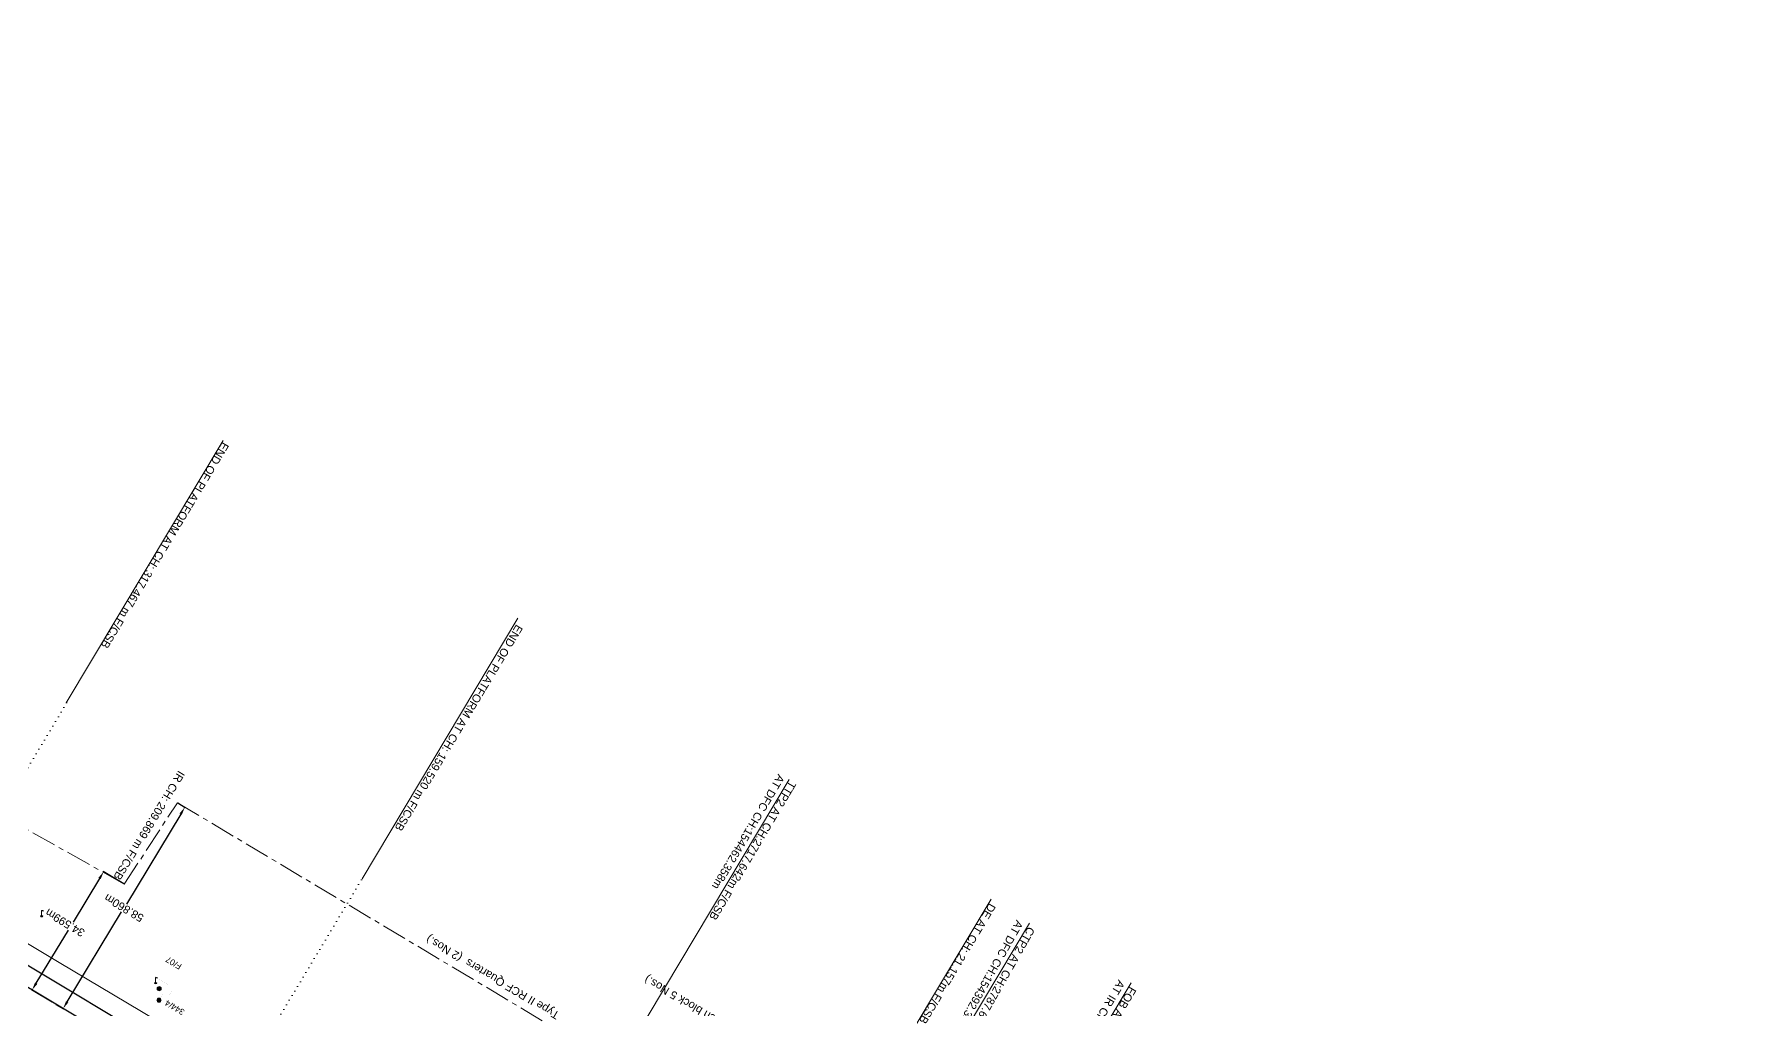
# Model space of a CAD drawing. Header units: metres. Extents: x 597821 to 610090, y 3402206 to 3407451.
# Drawn here: x 607733 to 608161.8, y 3403631.7 to 3403875.6 of the extents above; entities that cross this region are included whole.
import ezdxf

# ---------------------------------------------------------------- set-up
doc = ezdxf.new("R2010")
doc.units = ezdxf.units.M
doc.header["$MEASUREMENT"] = 0
doc.linetypes.add('CENTER', pattern=[2, 1.25, -0.25, 0.25, -0.25])
doc.linetypes.add('DOT', pattern=[0.25, 0, -0.25])
doc.layers.get('Defpoints').update_dxf_attribs({"color": 5})
for name, color, linetype, lineweight in [("CHAWAPAIL STN. SRJ's", 7, 'Continuous', 0), ('DFCC BOUNDARY', 6, 'CENTER', 0), ('Existing IR Track', 143, 'Continuous', 0), ('Lamp_Post', 8, 'Continuous', 0), ("NEW CHAWAPAIL STN. SRJ's", 10, 'Continuous', 0), ('OHE MAST', 7, 'Continuous', 0), ('proposed structure', 1, 'Continuous', 0), ('Proposed TPTC Chainages', 10, 'Continuous', 0), ('Text1', 7, 'Continuous', 0)]:
    doc.layers.add(name, color=color, linetype=linetype, lineweight=lineweight)
doc.layers.add('Existing Railway Boundary', color=7, linetype='CENTER')
doc.styles.add('ARIAL', font='arial.ttf')
doc.styles.get("Standard").update_dxf_attribs({"font": 'arial.ttf'})
doc.styles.add('Style-Arial', font='arial.ttf')
doc.dimstyles.get("Standard").update_dxf_attribs({"dimtxt": 0.18, "dimasz": 0.18, "dimexe": 0.18, "dimexo": 0.0625, "dimgap": 0.09, "dimtad": 0, "dimtih": 1, "dimtoh": 1, "dimdec": 4, "dimzin": 0, "dimdsep": 46, "dimtxsty": 'Standard', "dimcen": 0.09, "dimadec": 0, "dimazin": 0, "dimtfac": 1, "dimtdec": 4, "dimtofl": 0, "dimtmove": 0, "dimatfit": 3, "dimfxl": 1, "dimtolj": 1, "dimtzin": 0, "dimarcsym": 0})

# ---------------------------------------------------------------- blocks, each defined once
blk = doc.blocks.new('LP')
for points in [[(0, 0), (0, 1.5)], [(0.25, 1.35), (0.44, 1.35)]]:
    blk.add_lwpolyline(points)
for centre, radius, start, end in [((0.07, 0.99), 0.519, 57.6425, 97.3165), ((0.34, 1.33), 0.094, 11.7012, 168.0476)]:
    blk.add_arc(centre, radius, start, end)
at = {"extrusion": (0, 0, -1)}
blk.add_ellipse((0, 0.01), major_axis=(0.308, 0), ratio=0.400495, dxfattribs=at)
blk.add_ellipse((0.35, 1.36), major_axis=(0.0017, 0.0438), ratio=0.461056, start_param=1.74022, end_param=4.575836)
blk = doc.blocks.new('OHE MAST')
h = blk.add_hatch(color=7)
h.dxf.hatch_style = 1
edge = h.paths.add_edge_path()
edge.add_arc((0, 0), 0.514, 0, 360)
at = {"const_width": 0.01}
for points in [[(1.5, 3.5), (1.5, 2), (-1.5, 2), (-1.5, 3.5)], [(0, 2), (0, 0)]]:
    blk.add_lwpolyline(points, dxfattribs=at)
blk.add_circle((0, 0), 0.514)
blk = doc.blocks.new('*D88')
at = {"layer": 'Defpoints', "color": 0, "transparency": 16777216}
for p in [(607768.77, 3403683.46), (607738.33, 3403633.08), (607740.21, 3403631.95)]:
    blk.add_point(p, dxfattribs=at)
at = {"layer": 'Text1', "color": 0, "lineweight": -2, "transparency": 16777216}
for p, q in [((607768.88, 3403683.39), (607770.76, 3403682.26)), ((607769.62, 3403680.61), (607756.03, 3403658.11)), ((607741.24, 3403633.66), (607754.84, 3403656.15)), ((607738.44, 3403633.02), (607740.32, 3403631.88))]:
    blk.add_line(p, q, dxfattribs=at)
at = {"layer": 'Text1', "color": 0, "transparency": 16777216}
for points in [[(607769.33, 3403680.78), (607769.9, 3403680.44), (607770.65, 3403682.32)], [(607740.96, 3403633.83), (607741.53, 3403633.49), (607740.21, 3403631.95)]]:
    blk.add_solid(points, dxfattribs=at)
at = {"layer": 'Text1', "color": 0, "lineweight": 0, "transparency": 16777216, "insert": (607755.43, 3403657.13), "char_height": 2, "attachment_point": 5, "rotation": 149, "style": 'Style-Arial'}
blk.add_mtext('\\A1;58.860m', dxfattribs=at)
blk = doc.blocks.new('TerminatorOpen_0.5')
at = {"color": 0, "linetype": 'ByBlock', "lineweight": -2}
for q in [(-1, 0.25), (-1, 0), (-1, -0.25)]:
    blk.add_line((0, 0), q, dxfattribs=at)
blk = doc.blocks.new('*D89')
at = {"layer": 'Defpoints', "color": 0, "transparency": 16777216}
for p in [(607755.52, 3403663.08), (607732.46, 3403636.59), (607737.63, 3403633.47)]:
    blk.add_point(p, dxfattribs=at)
at = {"layer": 'Text1', "color": 0, "lineweight": -2, "transparency": 16777216}
for p, q in [((607755.41, 3403663.14), (607750.24, 3403666.27)), ((607749.32, 3403664.49), (607742.71, 3403653.57)), ((607733.49, 3403638.3), (607741.53, 3403651.6)), ((607737.52, 3403633.53), (607732.35, 3403636.66))]:
    blk.add_line(p, q, dxfattribs=at)
at = {"layer": 'Text1', "color": 0, "transparency": 16777216}
for points in [[(607749.03, 3403664.66), (607749.6, 3403664.32), (607750.35, 3403666.2)], [(607733.2, 3403638.48), (607733.78, 3403638.13), (607732.46, 3403636.59)]]:
    blk.add_solid(points, dxfattribs=at)
at = {"layer": 'Text1', "color": 0, "lineweight": 0, "transparency": 16777216, "insert": (607740.7, 3403653.44), "char_height": 2, "attachment_point": 5, "rotation": 149, "style": 'Style-Arial'}
blk.add_mtext('\\A1;34.599m', dxfattribs=at)

msp = doc.modelspace()

# ---------------------------------------------------------------- hatches: boundary and pattern name
at = {"layer": 'Text1'}
h = msp.add_hatch(dxfattribs=at)
h.set_pattern_fill('ANSI31', color=256, scale=25)
h.paths.add_polyline_path([(607753.0947, 3403644.2604), (607751.5547, 3403641.6866), (607751.2359, 3403641.1539), (607753.0948, 3403644.2604)])
h.paths.add_polyline_path([(607820.6347, 3403602.6909), (607844.2834, 3403589.0559), (607846.1087, 3403591.2615), (607864.0745, 3403580.7355), (607860.4855, 3403574.6098), (607818.0442, 3403600.1745)], flags=16)
h.paths.add_polyline_path([(608026.8533, 3403476.0893), (608029.0628, 3403478.8483), (608048.8953, 3403466.9898), (608046.7924, 3403464.5025)], flags=16)
h.paths.add_polyline_path([(607791.7674, 3403625.7148), (607786.6595, 3403617.1176), (607829.8706, 3403591.2495), (607842.2593, 3403583.7919), (607869.9155, 3403567.2419), (607894.1275, 3403552.8093), (607900.4612, 3403549.1052), (607942.8243, 3403523.7221), (608007.1625, 3403485.2538), (608027.9986, 3403472.8375), (608059.4174, 3403454.1079), (608083.6344, 3403439.4006), (608087.5045, 3403437.0112), (608092.6686, 3403445.5752), (608088.8567, 3403447.9288), (608064.5732, 3403462.6765), (608033.1191, 3403481.4271), (608012.2879, 3403493.8404), (607947.9561, 3403532.305), (607905.5554, 3403557.7106), (607899.2118, 3403561.4204), (607875.0431, 3403575.8272), (607847.4055, 3403592.3662), (607835.0174, 3403599.8233)])

# ---------------------------------------------------------------- linework, layer by layer
at = {"layer": "CHAWAPAIL STN. SRJ's", "lineweight": 13, "elevation": -1673.46, "flags": 128}
msp.add_lwpolyline([(607780.1879, 3403774.0241), (607741.0234, 3403708.412)], dxfattribs=at)
at = {"layer": "CHAWAPAIL STN. SRJ's", "lineweight": 13, "flags": 128}
for points in [[(607853.8678, 3403729.619), (607814.9321, 3403664.3902)], [(607972.2129, 3403659.3247), (607932.9867, 3403593.7247)], [(608007.2012, 3403638.4033), (607967.9809, 3403572.8007)]]:
    msp.add_lwpolyline(points, dxfattribs=at)
at = {"layer": "CHAWAPAIL STN. SRJ's", "linetype": 'DOT', "lineweight": 13, "ltscale": 5, "flags": 128}
for points in [[(607741.1085, 3403708.3861), (607703.7866, 3403646.0736)], [(607814.7902, 3403664.1525), (607791.6816, 3403625.5704)]]:
    msp.add_lwpolyline(points, dxfattribs=at)
at = {"layer": 'Existing IR Track', "color": 0, "lineweight": 20, "flags": 128}
msp.add_lwpolyline([(608187.902, 3403375.2636), (608151.5167, 3403396.9152), (608086.4235, 3403435.7831), (608056.7796, 3403453.4972), (608031.8518, 3403468.4243), (608012.9231, 3403479.7069), (607975.9689, 3403501.7758), (607956.1825, 3403513.6224), (607936.3775, 3403525.4876), (607916.8375, 3403537.1673), (607899.659, 3403547.5073), (607879.377, 3403559.6085), (607862.2113, 3403569.8569), (607844.4569, 3403580.4738), (607828.8824, 3403589.8264), (607809.379, 3403601.4936), (607791.9107, 3403611.9358), (607773.1687, 3403623.2026), (607759.7901, 3403631.2413), (607739.2471, 3403643.525), (607722.3299, 3403653.5866)], dxfattribs=at)
at = {"layer": 'Existing IR Track', "color": 0, "lineweight": 25, "flags": 128}
for points in [[(607756.8952, 3403627.397), (607736.6137, 3403639.5329), (607720.3458, 3403649.2867)], [(607754.3576, 3403623.4922), (607734.1964, 3403635.5563), (607717.6937, 3403645.4054)]]:
    msp.add_lwpolyline(points, dxfattribs=at)
at = {"layer": 'Existing Railway Boundary', "color": 36, "lineweight": 20, "ltscale": 5}
for points in [[(607755.5205, 3403663.0787), (607493.2715, 3403810.6574), (607407.78, 3403862.1861), (607394.3484, 3403871.3553), (607385.7139, 3403875.6061)], [(607755.5205, 3403663.0787), (607768.7738, 3403683.4578), (607924.3361, 3403590.4668), (607921.2062, 3403585.2309), (608145.5025, 3403451.1525), (608142.2829, 3403445.4311)]]:
    msp.add_lwpolyline(points, dxfattribs=at)
at = {"layer": "NEW CHAWAPAIL STN. SRJ's", "lineweight": 13, "flags": 128}
for points in [[(607882.6125, 3403623.8249), (607921.7324, 3403689.2507)], [(607942.6863, 3403587.9051), (607981.8062, 3403653.3309)]]:
    msp.add_lwpolyline(points, dxfattribs=at)

# ---------------------------------------------------------------- block references
at = {"layer": 'Lamp_Post', "xscale": 0.9997078269170317, "yscale": 0.9997078269170317, "zscale": 0.9997078269170317}
for p in [(607734.8514, 3403655.0263, 264.7105), (607763.3416, 3403638.275, 264.6076)]:
    msp.add_blockref('LP', p, dxfattribs=at)
at = {"layer": 'OHE MAST', "lineweight": 20, "rotation": 329.0208306544455}
for p in [(607764.2358, 3403636.9543), (607764.1835, 3403634.0721)]:
    msp.add_blockref('OHE MAST', p, dxfattribs=at)

# ---------------------------------------------------------------- texts
at = {"layer": "CHAWAPAIL STN. SRJ's", "lineweight": 13, "char_height": 2, "attachment_point": 4, "rotation": 239.123596, "line_spacing_factor": 0.648, "style": 'ARIAL'}
for s, insert, width in [('\\pxsm1;END OF PLATFORM AT CH: 317.467 m F/CSB  ', (607780.9122, 3403773.3323, -1673.46), 76.790932), ('\\pxsm1;END OF PLATFORM AT CH: 159.520 m F/CSB  ', (607854.3709, 3403727.6629, 1673.46), 76.790932), ('\\pxsm1;DE AT CH: 21.157m F/CSB', (607972.5791, 3403657.998), 80.391896), ('\\pxsm1;FOB AT CH: 19.401m F/CSB HEIGHT-6.742m\\PAT IR CH: 343880.599m {\\C1;TO BE EXTENDED}', (608006.2944, 3403637.9745), 80.391896)]:
    msp.add_mtext(s, dxfattribs=dict(at, insert=insert, width=width))
at = {"layer": 'DFCC BOUNDARY', "color": 36, "insert": (607769.919, 3403691.1457, 1673.46), "char_height": 2, "attachment_point": 4, "rotation": 238.566309, "line_spacing_factor": 0.60036, "style": 'ARIAL'}
msp.add_mtext('\\pxsm1;IR CH: 209.869 m F/CSB  ', dxfattribs=at)
at = {"layer": 'OHE MAST', "style": 'ARIAL'}
for s, p in [('F/07', (607770.0331, 3403642.9192)), ('344/4', (607770.7619, 3403631.5262))]:
    msp.add_text(s, height=1.5, rotation=149, dxfattribs=at).set_placement(p)
at = {"layer": 'proposed structure', "color": 1, "style": 'ARIAL'}
for s, p in [('Type II RCF Quarters  (2 Nos.) ', (607864.4754, 3403630.8664)), ('Type II RCF Quarters (Each block 5 Nos.) ', (607930.7884, 3403613.8082))]:
    msp.add_text(s, height=2, rotation=149.169277, dxfattribs=at).set_placement(p)
at = {"layer": 'Proposed TPTC Chainages', "lineweight": 0, "char_height": 2, "attachment_point": 4, "line_spacing_factor": 0.6, "style": 'ARIAL'}
for s, insert, rotation in [('\\pxsm1;TTP2 AT CH:2717.642m F/CSB\\PAT DFC CH:154462.358m', (607921.228, 3403689.4209), 239.454291), ('\\pxsm1;CTP2 AT CH:2787.642m F/CSB\\PAT DFC CH:154392.358m', (607980.8672, 3403652.9596), 240.600696)]:
    msp.add_mtext(s, dxfattribs=dict(at, insert=insert, rotation=rotation))

# ---------------------------------------------------------------- dimensions: what is measured, and where the dimension line sits
at = {"layer": 'Text1', "color": 0, "lineweight": 0}
dim = msp.add_aligned_dim(p1=(607768.7738, 3403683.4578), p2=(607738.3302, 3403633.0827), distance=2.1969, dimstyle='Standard', override={"dimtxt": 2, "dimasz": 2, "dimexe": 0.125, "dimexo": 0.125, "dimgap": 0.125, "dimtad": 1, "dimtih": 0, "dimtoh": 0, "dimdec": 3, "dimzin": 3, "dimpost": 'm', "dimtxsty": 'Style-Arial', "dimsah": 1, "dimadec": 4, "dimazin": 3, "dimtmove": 2, "dimatfit": 1, "dimldrblk": 'TerminatorOpen_0.5', "dimfrac": 2, "dimtzin": 11}, dxfattribs=at)
dim.commit()
dim.dimension.update_dxf_attribs({"geometry": '*D88', "text_midpoint": (607755.4322, 3403657.134), "text_rotation": 149})
dim = msp.add_linear_dim(base=(607732.4557, 3403636.5916), p1=(607755.5205, 3403663.0787), p2=(607737.6253, 3403633.4674), angle=238.853875, dimstyle='Standard', override={"dimtxt": 2, "dimasz": 2, "dimexe": 0.125, "dimexo": 0.125, "dimgap": 0.125, "dimtad": 1, "dimtih": 0, "dimtoh": 0, "dimdec": 3, "dimzin": 3, "dimpost": 'm', "dimtxsty": 'Style-Arial', "dimsah": 1, "dimadec": 4, "dimazin": 3, "dimtmove": 2, "dimatfit": 1, "dimldrblk": 'TerminatorOpen_0.5', "dimfrac": 2, "dimtzin": 11}, dxfattribs=at)
dim.commit()
dim.dimension.update_dxf_attribs({"geometry": '*D89', "text_midpoint": (607740.7015, 3403653.4389), "dimtype": 161, "text_rotation": 149})

doc.saveas('drawing.dxf')
